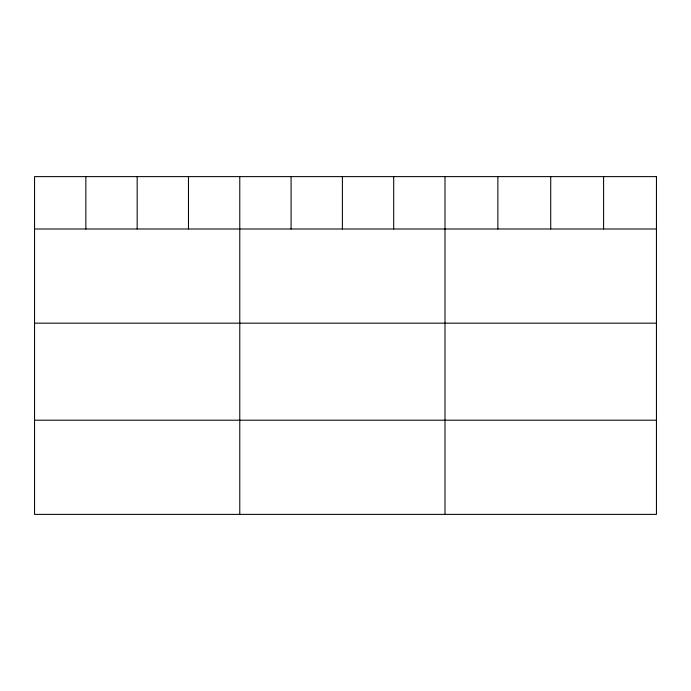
<?xml version="1.0" encoding="UTF-8"?>
<svg xmlns="http://www.w3.org/2000/svg" width="691" height="691" viewBox="0 0 691 691"><rect width="100%" height="100%" fill="white"/><g stroke="black" fill="none" stroke-linecap="round" stroke-linejoin="round"><path stroke-width="1.04" d="M34.55 228.997L656.45 228.997M34.55 323.172L656.45 323.172M34.55 420.206L656.45 420.206M603.588 176.62L603.588 228.997M550.727 176.62L550.727 228.997M497.865 176.62L497.865 228.997M445.004 176.62L445.004 514.38M393.697 176.62L393.697 228.997M342.39 176.62L342.39 228.997M291.084 176.62L291.084 228.997M239.777 176.62L239.777 514.38M188.47 176.62L188.47 228.997M137.163 176.62L137.163 228.997M85.857 176.62L85.857 228.997M656.45 176.62L34.55 176.62L34.55 514.38L656.45 514.38L656.45 176.62"/></g></svg>
